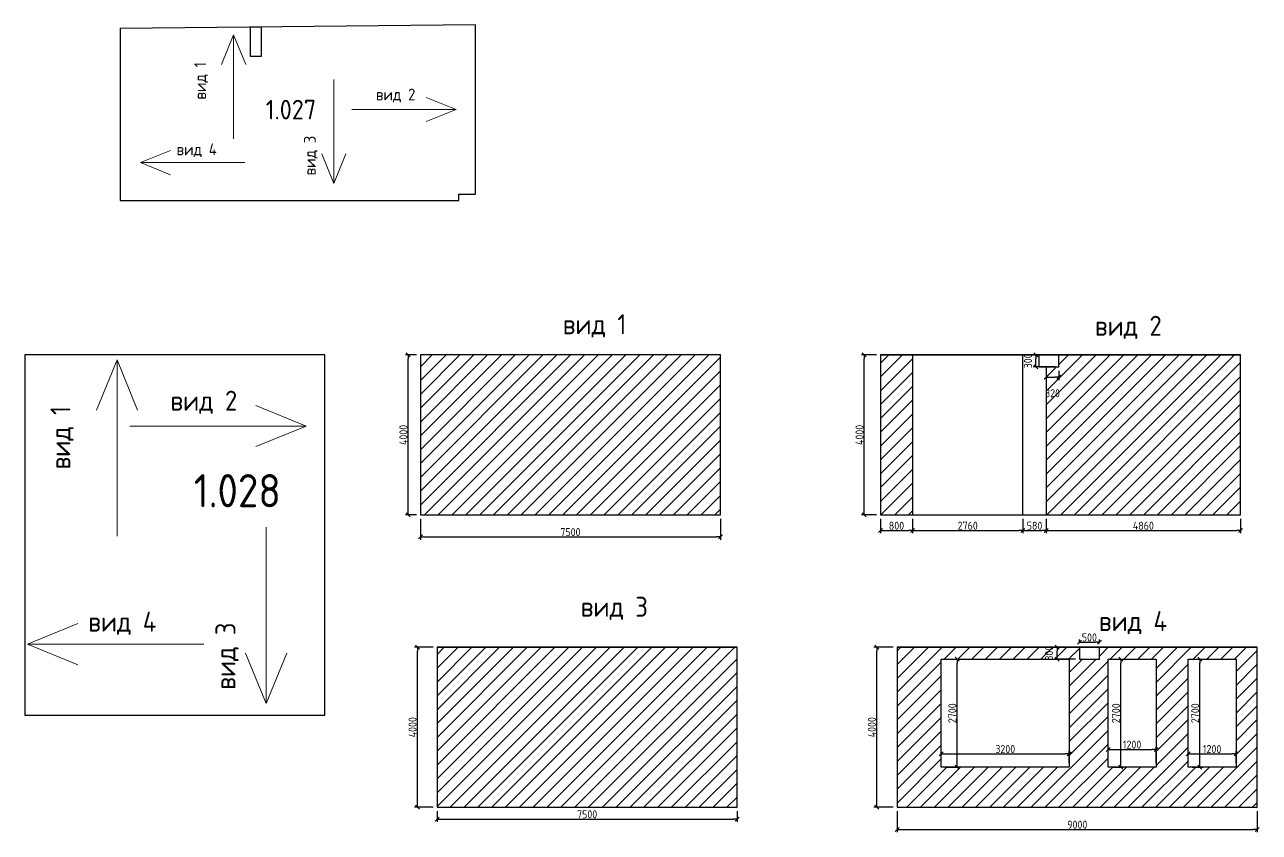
# Model space of a CAD drawing. Header units: millimetres. Extents: x -24360 to 609566, y -391049 to 148426.
# Drawn here: x 274556 to 305413, y -44270 to -24092 of the extents above; entities that cross this region are included whole.
import ezdxf

# ---------------------------------------------------------------- set-up
doc = ezdxf.new("R2010")
doc.units = ezdxf.units.MM
doc.layers.get('Defpoints').update_dxf_attribs({"color": 140})
for name, color, linetype, lineweight in [('Основные линии', 7, 'Continuous', 30), ('осново', 7, 'Continuous', 30), ('Размеры', 7, 'Continuous', 15), ('Штриховка', 7, 'Continuous', 30)]:
    doc.layers.add(name, color=color, linetype=linetype, lineweight=lineweight)
doc.styles.add('СПДС', font='isocpeur.ttf', dxfattribs={"width": 0.9})
doc.dimstyles.new('Размера А3', dxfattribs={"dimtxt": 200, "dimasz": 100, "dimexe": 70, "dimexo": 100, "dimgap": 20, "dimtad": 1, "dimdec": 0, "dimrnd": 10, "dimzin": 0, "dimdsep": 46, "dimtxsty": 'СПДС', "dimblk": 'ARROWHEAD_6', "dimcen": 1, "dimclrd": 256, "dimclre": 256, "dimclrt": 256, "dimazin": 0, "dimtfac": 1, "dimtdec": 0, "dimtmove": 2, "dimatfit": 3, "dimfxl": 1, "dimtolj": 1, "dimtzin": 0, "dimarcsym": 0})

# ---------------------------------------------------------------- blocks, each defined once
blk = doc.blocks.new('ARROWHEAD_6')
at = {"color": 0, "linetype": 'Continuous'}
for p, q in [((0, 0), (-1, 0)), ((-0.5, -0.5), (0.5, 0.5))]:
    blk.add_line(p, q, dxfattribs=at)
blk = doc.blocks.new('*D466')
at = {"lineweight": -2, "transparency": 16777216}
for p, q in [((284445, -36441), (284445, -36960)), ((291945, -36441), (291945, -36960)), ((284545, -36890), (291845, -36890))]:
    blk.add_line(p, q, dxfattribs=at)
at = {"layer": 'Defpoints', "color": 0, "lineweight": 15, "transparency": 16777216}
for p in [(284445, -36341), (291945, -36341), (291945, -36890)]:
    blk.add_point(p, dxfattribs=at)
at = {"lineweight": -2, "transparency": 16777216, "xscale": 100, "yscale": 100, "zscale": 100, "rotation": 180}
blk.add_blockref('ARROWHEAD_6', (284445, -36890), dxfattribs=at)
at = {"lineweight": -2, "transparency": 16777216, "xscale": 100, "yscale": 100, "zscale": 100}
blk.add_blockref('ARROWHEAD_6', (291945, -36890), dxfattribs=at)
at = {"transparency": 16777216, "insert": (288195, -36770), "char_height": 200, "attachment_point": 5, "style": 'СПДС'}
blk.add_mtext('\\A1;7500', dxfattribs=at)
blk = doc.blocks.new('*D467')
at = {"lineweight": -2, "transparency": 16777216}
for p, q in [((284345, -32341), (284070, -32341)), ((284140, -36241), (284140, -32441)), ((284345, -36341), (284070, -36341))]:
    blk.add_line(p, q, dxfattribs=at)
at = {"layer": 'Defpoints', "color": 0, "lineweight": 15, "transparency": 16777216}
for p in [(284140, -32341), (284445, -32341), (284445, -36341)]:
    blk.add_point(p, dxfattribs=at)
at = {"lineweight": -2, "transparency": 16777216, "xscale": 100, "yscale": 100, "zscale": 100}
for p, rotation in [((284140, -32341), 90), ((284140, -36341), 270)]:
    blk.add_blockref('ARROWHEAD_6', p, dxfattribs=dict(at, rotation=rotation))
at = {"transparency": 16777216, "insert": (284020, -34341), "char_height": 200, "attachment_point": 5, "rotation": 90, "style": 'СПДС'}
blk.add_mtext('\\A1;4000', dxfattribs=at)
blk = doc.blocks.new('*D468')
at = {"lineweight": -2, "transparency": 16777216}
for p, q in [((295845, -32341), (295470, -32341)), ((295540, -36241), (295540, -32441)), ((295845, -36341), (295470, -36341))]:
    blk.add_line(p, q, dxfattribs=at)
at = {"layer": 'Defpoints', "color": 0, "lineweight": 15, "transparency": 16777216}
for p in [(295540, -32341), (295945, -32341), (295945, -36341)]:
    blk.add_point(p, dxfattribs=at)
at = {"lineweight": -2, "transparency": 16777216, "xscale": 100, "yscale": 100, "zscale": 100}
for p, rotation in [((295540, -32341), 90), ((295540, -36341), 270)]:
    blk.add_blockref('ARROWHEAD_6', p, dxfattribs=dict(at, rotation=rotation))
at = {"transparency": 16777216, "insert": (295420, -34341), "char_height": 200, "attachment_point": 5, "rotation": 90, "style": 'СПДС'}
blk.add_mtext('\\A1;4000', dxfattribs=at)
blk = doc.blocks.new('*D469')
at = {"lineweight": -2, "transparency": 16777216}
for p, q in [((295945, -36441), (295945, -36800)), ((296745, -36441), (296745, -36800)), ((296045, -36730), (296645, -36730))]:
    blk.add_line(p, q, dxfattribs=at)
at = {"layer": 'Defpoints', "color": 0, "lineweight": 15, "transparency": 16777216}
for p in [(295945, -36341), (296745, -36341), (296745, -36730)]:
    blk.add_point(p, dxfattribs=at)
at = {"lineweight": -2, "transparency": 16777216, "xscale": 100, "yscale": 100, "zscale": 100, "rotation": 180}
blk.add_blockref('ARROWHEAD_6', (295945, -36730), dxfattribs=at)
at = {"lineweight": -2, "transparency": 16777216, "xscale": 100, "yscale": 100, "zscale": 100}
blk.add_blockref('ARROWHEAD_6', (296745, -36730), dxfattribs=at)
at = {"transparency": 16777216, "insert": (296345, -36610), "char_height": 200, "attachment_point": 5, "style": 'СПДС'}
blk.add_mtext('\\A1;800', dxfattribs=at)
blk = doc.blocks.new('*D470')
at = {"lineweight": -2, "transparency": 16777216}
for p, q in [((296745, -36441), (296745, -36800)), ((299505, -36441), (299505, -36800)), ((296845, -36730), (299405, -36730))]:
    blk.add_line(p, q, dxfattribs=at)
at = {"layer": 'Defpoints', "color": 0, "lineweight": 15, "transparency": 16777216}
for p in [(296745, -36341), (299505, -36341), (299505, -36730)]:
    blk.add_point(p, dxfattribs=at)
at = {"lineweight": -2, "transparency": 16777216, "xscale": 100, "yscale": 100, "zscale": 100, "rotation": 180}
blk.add_blockref('ARROWHEAD_6', (296745, -36730), dxfattribs=at)
at = {"lineweight": -2, "transparency": 16777216, "xscale": 100, "yscale": 100, "zscale": 100}
blk.add_blockref('ARROWHEAD_6', (299505, -36730), dxfattribs=at)
at = {"transparency": 16777216, "insert": (298125, -36610), "char_height": 200, "attachment_point": 5, "style": 'СПДС'}
blk.add_mtext('\\A1;2760', dxfattribs=at)
blk = doc.blocks.new('*D471')
at = {"lineweight": -2, "transparency": 16777216}
for p, q in [((299505, -36441), (299505, -36800)), ((300085, -36441), (300085, -36800)), ((299605, -36730), (299985, -36730))]:
    blk.add_line(p, q, dxfattribs=at)
at = {"layer": 'Defpoints', "color": 0, "lineweight": 15, "transparency": 16777216}
for p in [(299505, -36341), (300085, -36341), (300085, -36730)]:
    blk.add_point(p, dxfattribs=at)
at = {"lineweight": -2, "transparency": 16777216, "xscale": 100, "yscale": 100, "zscale": 100, "rotation": 180}
blk.add_blockref('ARROWHEAD_6', (299505, -36730), dxfattribs=at)
at = {"lineweight": -2, "transparency": 16777216, "xscale": 100, "yscale": 100, "zscale": 100}
blk.add_blockref('ARROWHEAD_6', (300085, -36730), dxfattribs=at)
at = {"transparency": 16777216, "insert": (299795, -36610), "char_height": 200, "attachment_point": 5, "style": 'СПДС'}
blk.add_mtext('\\A1;580', dxfattribs=at)
blk = doc.blocks.new('*D472')
at = {"lineweight": -2, "transparency": 16777216}
for p, q in [((300085, -36441), (300085, -36800)), ((304945, -36441), (304945, -36800)), ((300185, -36730), (304845, -36730))]:
    blk.add_line(p, q, dxfattribs=at)
at = {"layer": 'Defpoints', "color": 0, "lineweight": 15, "transparency": 16777216}
for p in [(300085, -36341), (304945, -36341), (304945, -36730)]:
    blk.add_point(p, dxfattribs=at)
at = {"lineweight": -2, "transparency": 16777216, "xscale": 100, "yscale": 100, "zscale": 100, "rotation": 180}
blk.add_blockref('ARROWHEAD_6', (300085, -36730), dxfattribs=at)
at = {"lineweight": -2, "transparency": 16777216, "xscale": 100, "yscale": 100, "zscale": 100}
blk.add_blockref('ARROWHEAD_6', (304945, -36730), dxfattribs=at)
at = {"transparency": 16777216, "insert": (302515, -36610), "char_height": 200, "attachment_point": 5, "style": 'СПДС'}
blk.add_mtext('\\A1;4860', dxfattribs=at)
blk = doc.blocks.new('*D473')
at = {"lineweight": -2, "transparency": 16777216}
for p, q in [((300085, -32741), (300085, -32970)), ((300185, -32900), (300305, -32900)), ((300405, -32741), (300405, -32970))]:
    blk.add_line(p, q, dxfattribs=at)
at = {"layer": 'Defpoints', "color": 0, "lineweight": 15, "transparency": 16777216}
for p in [(300085, -32641), (300405, -32641), (300405, -32900)]:
    blk.add_point(p, dxfattribs=at)
at = {"lineweight": -2, "transparency": 16777216, "xscale": 100, "yscale": 100, "zscale": 100, "rotation": 180}
blk.add_blockref('ARROWHEAD_6', (300085, -32900), dxfattribs=at)
at = {"lineweight": -2, "transparency": 16777216, "xscale": 100, "yscale": 100, "zscale": 100}
blk.add_blockref('ARROWHEAD_6', (300405, -32900), dxfattribs=at)
at = {"transparency": 16777216, "insert": (300245, -33300), "char_height": 200, "attachment_point": 5, "style": 'СПДС'}
blk.add_mtext('\\A1;320', dxfattribs=at)
blk = doc.blocks.new('*D474')
at = {"lineweight": -2, "transparency": 16777216}
for p, q in [((300305, -32341), (299760, -32341)), ((300305, -32641), (299760, -32641)), ((299830, -32541), (299830, -32441))]:
    blk.add_line(p, q, dxfattribs=at)
at = {"layer": 'Defpoints', "color": 0, "lineweight": 15, "transparency": 16777216}
for p in [(299830, -32341), (300405, -32341), (300405, -32641)]:
    blk.add_point(p, dxfattribs=at)
at = {"lineweight": -2, "transparency": 16777216, "xscale": 100, "yscale": 100, "zscale": 100}
for p, rotation in [((299830, -32341), 90), ((299830, -32641), 270)]:
    blk.add_blockref('ARROWHEAD_6', p, dxfattribs=dict(at, rotation=rotation))
at = {"transparency": 16777216, "insert": (299630, -32491), "char_height": 200, "attachment_point": 5, "rotation": 90, "style": 'СПДС'}
blk.add_mtext('\\A1;300', dxfattribs=at)
blk = doc.blocks.new('*D475')
at = {"lineweight": -2, "transparency": 16777216}
for p, q in [((284763, -39645), (284300, -39645)), ((284370, -43545), (284370, -39745)), ((284763, -43645), (284300, -43645))]:
    blk.add_line(p, q, dxfattribs=at)
at = {"layer": 'Defpoints', "color": 0, "lineweight": 15, "transparency": 16777216}
for p in [(284370, -39645), (284863, -39645), (284863, -43645)]:
    blk.add_point(p, dxfattribs=at)
at = {"lineweight": -2, "transparency": 16777216, "xscale": 100, "yscale": 100, "zscale": 100}
for p, rotation in [((284370, -39645), 90), ((284370, -43645), 270)]:
    blk.add_blockref('ARROWHEAD_6', p, dxfattribs=dict(at, rotation=rotation))
at = {"transparency": 16777216, "insert": (284250, -41645), "char_height": 200, "attachment_point": 5, "rotation": 90, "style": 'СПДС'}
blk.add_mtext('\\A1;4000', dxfattribs=at)
blk = doc.blocks.new('*D476')
at = {"lineweight": -2, "transparency": 16777216}
for p, q in [((284863, -43745), (284863, -44010)), ((292363, -43745), (292363, -44010)), ((284963, -43940), (292263, -43940))]:
    blk.add_line(p, q, dxfattribs=at)
at = {"layer": 'Defpoints', "color": 0, "lineweight": 15, "transparency": 16777216}
for p in [(284863, -43645), (292363, -43645), (292363, -43940)]:
    blk.add_point(p, dxfattribs=at)
at = {"lineweight": -2, "transparency": 16777216, "xscale": 100, "yscale": 100, "zscale": 100, "rotation": 180}
blk.add_blockref('ARROWHEAD_6', (284863, -43940), dxfattribs=at)
at = {"lineweight": -2, "transparency": 16777216, "xscale": 100, "yscale": 100, "zscale": 100}
blk.add_blockref('ARROWHEAD_6', (292363, -43940), dxfattribs=at)
at = {"transparency": 16777216, "insert": (288613, -43820), "char_height": 200, "attachment_point": 5, "style": 'СПДС'}
blk.add_mtext('\\A1;7500', dxfattribs=at)
blk = doc.blocks.new('*D477')
at = {"lineweight": -2, "transparency": 16777216}
for p, q in [((296263, -39645), (295780, -39645)), ((295850, -43545), (295850, -39745)), ((296263, -43645), (295780, -43645))]:
    blk.add_line(p, q, dxfattribs=at)
at = {"layer": 'Defpoints', "color": 0, "lineweight": 15, "transparency": 16777216}
for p in [(295850, -39645), (296363, -39645), (296363, -43645)]:
    blk.add_point(p, dxfattribs=at)
at = {"lineweight": -2, "transparency": 16777216, "xscale": 100, "yscale": 100, "zscale": 100}
for p, rotation in [((295850, -39645), 90), ((295850, -43645), 270)]:
    blk.add_blockref('ARROWHEAD_6', p, dxfattribs=dict(at, rotation=rotation))
at = {"transparency": 16777216, "insert": (295730, -41645), "char_height": 200, "attachment_point": 5, "rotation": 90, "style": 'СПДС'}
blk.add_mtext('\\A1;4000', dxfattribs=at)
blk = doc.blocks.new('*D478')
at = {"lineweight": -2, "transparency": 16777216}
for p, q in [((297463, -42545), (297463, -42240)), ((300663, -42545), (300663, -42240)), ((297563, -42310), (300563, -42310))]:
    blk.add_line(p, q, dxfattribs=at)
at = {"layer": 'Defpoints', "color": 0, "lineweight": 15, "transparency": 16777216}
for p in [(300663, -42310), (297463, -42645), (300663, -42645)]:
    blk.add_point(p, dxfattribs=at)
at = {"lineweight": -2, "transparency": 16777216, "xscale": 100, "yscale": 100, "zscale": 100, "rotation": 180}
blk.add_blockref('ARROWHEAD_6', (297463, -42310), dxfattribs=at)
at = {"lineweight": -2, "transparency": 16777216, "xscale": 100, "yscale": 100, "zscale": 100}
blk.add_blockref('ARROWHEAD_6', (300663, -42310), dxfattribs=at)
at = {"transparency": 16777216, "insert": (299063, -42190), "char_height": 200, "attachment_point": 5, "style": 'СПДС'}
blk.add_mtext('\\A1;3200', dxfattribs=at)
blk = doc.blocks.new('*D479')
at = {"lineweight": -2, "transparency": 16777216}
for p, q in [((297563, -39945), (297930, -39945)), ((297860, -42545), (297860, -40045)), ((297563, -42645), (297930, -42645))]:
    blk.add_line(p, q, dxfattribs=at)
at = {"layer": 'Defpoints', "color": 0, "lineweight": 15, "transparency": 16777216}
for p in [(297463, -39945), (297860, -39945), (297463, -42645)]:
    blk.add_point(p, dxfattribs=at)
at = {"lineweight": -2, "transparency": 16777216, "xscale": 100, "yscale": 100, "zscale": 100}
for p, rotation in [((297860, -39945), 90), ((297860, -42645), 270)]:
    blk.add_blockref('ARROWHEAD_6', p, dxfattribs=dict(at, rotation=rotation))
at = {"transparency": 16777216, "insert": (297740, -41295), "char_height": 200, "attachment_point": 5, "rotation": 90, "style": 'СПДС'}
blk.add_mtext('\\A1;2700', dxfattribs=at)
blk = doc.blocks.new('*D480')
at = {"lineweight": -2, "transparency": 16777216}
for p, q in [((301633, -42545), (301633, -42130)), ((301733, -42200), (302733, -42200)), ((302833, -42545), (302833, -42130))]:
    blk.add_line(p, q, dxfattribs=at)
at = {"layer": 'Defpoints', "color": 0, "lineweight": 15, "transparency": 16777216}
for p in [(302833, -42200), (301633, -42645), (302833, -42645)]:
    blk.add_point(p, dxfattribs=at)
at = {"lineweight": -2, "transparency": 16777216, "xscale": 100, "yscale": 100, "zscale": 100, "rotation": 180}
blk.add_blockref('ARROWHEAD_6', (301633, -42200), dxfattribs=at)
at = {"lineweight": -2, "transparency": 16777216, "xscale": 100, "yscale": 100, "zscale": 100}
blk.add_blockref('ARROWHEAD_6', (302833, -42200), dxfattribs=at)
at = {"transparency": 16777216, "insert": (302233, -42080), "char_height": 200, "attachment_point": 5, "style": 'СПДС'}
blk.add_mtext('\\A1;1200', dxfattribs=at)
blk = doc.blocks.new('*D481')
at = {"lineweight": -2, "transparency": 16777216}
for p, q in [((301733, -39945), (302020, -39945)), ((301950, -42545), (301950, -40045)), ((301733, -42645), (302020, -42645))]:
    blk.add_line(p, q, dxfattribs=at)
at = {"layer": 'Defpoints', "color": 0, "lineweight": 15, "transparency": 16777216}
for p in [(301633, -39945), (301950, -39945), (301633, -42645)]:
    blk.add_point(p, dxfattribs=at)
at = {"lineweight": -2, "transparency": 16777216, "xscale": 100, "yscale": 100, "zscale": 100}
for p, rotation in [((301950, -39945), 90), ((301950, -42645), 270)]:
    blk.add_blockref('ARROWHEAD_6', p, dxfattribs=dict(at, rotation=rotation))
at = {"transparency": 16777216, "insert": (301830, -41295), "char_height": 200, "attachment_point": 5, "rotation": 90, "style": 'СПДС'}
blk.add_mtext('\\A1;2700', dxfattribs=at)
blk = doc.blocks.new('*D482')
at = {"lineweight": -2, "transparency": 16777216}
for p, q in [((303633, -42545), (303633, -42240)), ((304833, -42545), (304833, -42240)), ((303733, -42310), (304733, -42310))]:
    blk.add_line(p, q, dxfattribs=at)
at = {"layer": 'Defpoints', "color": 0, "lineweight": 15, "transparency": 16777216}
for p in [(304833, -42310), (303633, -42645), (304833, -42645)]:
    blk.add_point(p, dxfattribs=at)
at = {"lineweight": -2, "transparency": 16777216, "xscale": 100, "yscale": 100, "zscale": 100, "rotation": 180}
blk.add_blockref('ARROWHEAD_6', (303633, -42310), dxfattribs=at)
at = {"lineweight": -2, "transparency": 16777216, "xscale": 100, "yscale": 100, "zscale": 100}
blk.add_blockref('ARROWHEAD_6', (304833, -42310), dxfattribs=at)
at = {"transparency": 16777216, "insert": (304233, -42190), "char_height": 200, "attachment_point": 5, "style": 'СПДС'}
blk.add_mtext('\\A1;1200', dxfattribs=at)
blk = doc.blocks.new('*D483')
at = {"lineweight": -2, "transparency": 16777216}
for p, q in [((303733, -39945), (304000, -39945)), ((303930, -42545), (303930, -40045)), ((303733, -42645), (304000, -42645))]:
    blk.add_line(p, q, dxfattribs=at)
at = {"layer": 'Defpoints', "color": 0, "lineweight": 15, "transparency": 16777216}
for p in [(303633, -39945), (303930, -39945), (303633, -42645)]:
    blk.add_point(p, dxfattribs=at)
at = {"lineweight": -2, "transparency": 16777216, "xscale": 100, "yscale": 100, "zscale": 100}
for p, rotation in [((303930, -39945), 90), ((303930, -42645), 270)]:
    blk.add_blockref('ARROWHEAD_6', p, dxfattribs=dict(at, rotation=rotation))
at = {"transparency": 16777216, "insert": (303810, -41295), "char_height": 200, "attachment_point": 5, "rotation": 90, "style": 'СПДС'}
blk.add_mtext('\\A1;2700', dxfattribs=at)
blk = doc.blocks.new('*D484')
at = {"lineweight": -2, "transparency": 16777216}
for p, q in [((300915, -39545), (300915, -39450)), ((301415, -39545), (301415, -39450)), ((301015, -39520), (301315, -39520))]:
    blk.add_line(p, q, dxfattribs=at)
at = {"layer": 'Defpoints', "color": 0, "lineweight": 15, "transparency": 16777216}
for p in [(300915, -39645), (301415, -39520), (301415, -39645)]:
    blk.add_point(p, dxfattribs=at)
at = {"lineweight": -2, "transparency": 16777216, "xscale": 100, "yscale": 100, "zscale": 100, "rotation": 180}
blk.add_blockref('ARROWHEAD_6', (300915, -39520), dxfattribs=at)
at = {"lineweight": -2, "transparency": 16777216, "xscale": 100, "yscale": 100, "zscale": 100}
blk.add_blockref('ARROWHEAD_6', (301415, -39520), dxfattribs=at)
at = {"transparency": 16777216, "insert": (301165, -39400), "char_height": 200, "attachment_point": 5, "style": 'СПДС'}
blk.add_mtext('\\A1;500', dxfattribs=at)
blk = doc.blocks.new('*D485')
at = {"lineweight": -2, "transparency": 16777216}
for p, q in [((300815, -39645), (300290, -39645)), ((300360, -39845), (300360, -39745)), ((300815, -39945), (300290, -39945))]:
    blk.add_line(p, q, dxfattribs=at)
at = {"layer": 'Defpoints', "color": 0, "lineweight": 15, "transparency": 16777216}
for p in [(300360, -39645), (300915, -39645), (300915, -39945)]:
    blk.add_point(p, dxfattribs=at)
at = {"lineweight": -2, "transparency": 16777216, "xscale": 100, "yscale": 100, "zscale": 100}
for p, rotation in [((300360, -39645), 90), ((300360, -39945), 270)]:
    blk.add_blockref('ARROWHEAD_6', p, dxfattribs=dict(at, rotation=rotation))
at = {"transparency": 16777216, "insert": (300160, -39795), "char_height": 200, "attachment_point": 5, "rotation": 90, "style": 'СПДС'}
blk.add_mtext('\\A1;300', dxfattribs=at)
blk = doc.blocks.new('*D486')
at = {"lineweight": -2, "transparency": 16777216}
for p, q in [((296363, -43745), (296363, -44270)), ((305363, -43745), (305363, -44270)), ((296463, -44200), (305263, -44200))]:
    blk.add_line(p, q, dxfattribs=at)
at = {"layer": 'Defpoints', "color": 0, "lineweight": 15, "transparency": 16777216}
for p in [(296363, -43645), (305363, -43645), (305363, -44200)]:
    blk.add_point(p, dxfattribs=at)
at = {"lineweight": -2, "transparency": 16777216, "xscale": 100, "yscale": 100, "zscale": 100, "rotation": 180}
blk.add_blockref('ARROWHEAD_6', (296363, -44200), dxfattribs=at)
at = {"lineweight": -2, "transparency": 16777216, "xscale": 100, "yscale": 100, "zscale": 100}
blk.add_blockref('ARROWHEAD_6', (305363, -44200), dxfattribs=at)
at = {"transparency": 16777216, "insert": (300863, -44080), "char_height": 200, "attachment_point": 5, "style": 'СПДС'}
blk.add_mtext('\\A1;9000', dxfattribs=at)

msp = doc.modelspace()

# ---------------------------------------------------------------- hatches: boundary and pattern name
at = {"layer": 'Штриховка'}
h = msp.add_hatch(dxfattribs=at)
h.set_pattern_fill('ANSI31', color=3, scale=77)
h.set_pattern_definition([(45, (0, 8604.98), (-172.86993, 172.86993), [])])
h.paths.add_polyline_path([(291945.004, -32341.132), (284445.004, -32341.132), (284445.004, -36341.132), (291945.004, -36341.132)])
h.paths.add_polyline_path([(296745.004, -32341.132), (295945.004, -32341.132), (295945.004, -36341.132), (296745.004, -36341.132)])
h.paths.add_polyline_path([(304945.004, -32341.132), (300405.004, -32341.132), (300405.004, -32641.132), (300085.008, -32641.132), (300085.008, -36341.132), (304945.004, -36341.132)])
h.paths.add_polyline_path([(292362.529, -39644.866), (284862.529, -39644.866), (284862.529, -43644.866), (292362.529, -43644.866)])
h.paths.add_polyline_path([(305362.529, -39644.866), (301414.679, -39644.866), (301414.679, -39944.866), (300914.679, -39944.866), (300914.679, -39644.866), (296362.529, -39644.866), (296362.529, -43644.866), (305362.529, -43644.866)])
h.paths.add_polyline_path([(297462.529, -39944.866), (300662.529, -39944.866), (300662.529, -42644.866), (297462.529, -42644.866)], flags=16)
h.paths.add_polyline_path([(301632.529, -39944.866), (302832.529, -39944.866), (302832.529, -42644.866), (301632.529, -42644.866)], flags=16)
h.paths.add_polyline_path([(303632.529, -39944.866), (304832.529, -39944.866), (304832.529, -42644.866), (303632.529, -42644.866)], flags=16)

# ---------------------------------------------------------------- linework, layer by layer
at = {"layer": 'осново'}
for p, q in [((295945.004, -32341.132), (304945.004, -32341.132)), ((284445.004, -36341.132), (291945.004, -36341.132)), ((295945.004, -36341.132), (304945.004, -36341.132)), ((284862.529, -39644.866), (292362.529, -39644.866)), ((296362.529, -39644.866), (305362.529, -39644.866)), ((284862.529, -43644.866), (292362.529, -43644.866)), ((296362.529, -43644.866), (305362.529, -43644.866))]:
    msp.add_line(p, q, dxfattribs=at)
for points in [[(285819.523, -28326.167), (285819.523, -24092.425), (276944.607, -24186.902)], [(276944.607, -24186.902), (276944.607, -28485.597)], [(285406.187, -28485.597), (285406.187, -28326.167), (285819.523, -28326.167), (285819.523, -28225.786)], [(276944.607, -28485.597), (285406.187, -28485.597)], [(300085.008, -32641.132), (300085.008, -36341.132)]]:
    msp.add_lwpolyline(points, dxfattribs=at)
for points in [[(280192.837, -24881.595), (280478.241, -24881.595), (280478.241, -24152.323), (280192.837, -24152.323)], [(274555.635, -41341.132), (282055.635, -41341.132), (282055.635, -32341.132), (274555.635, -32341.132)], [(284445.004, -36341.132), (291945.004, -36341.132), (291945.004, -32341.132), (284445.004, -32341.132)], [(295945.004, -36341.132), (304945.004, -36341.132), (304945.004, -32341.132), (295945.004, -32341.132)], [(296745.004, -36341.132), (299505.004, -36341.132), (299505.004, -32341.132), (296745.004, -32341.132)], [(299905.004, -32641.132), (300405.004, -32641.132), (300405.004, -32341.132), (299905.004, -32341.132)], [(284862.529, -43644.866), (292362.529, -43644.866), (292362.529, -39644.866), (284862.529, -39644.866)], [(296362.529, -43644.866), (305362.529, -43644.866), (305362.529, -39644.866), (296362.529, -39644.866)], [(300914.679, -39944.866), (301414.679, -39944.866), (301414.679, -39644.866), (300914.679, -39644.866)], [(300662.529, -42644.866), (297462.529, -42644.866), (297462.529, -39944.866), (300662.529, -39944.866)], [(302832.529, -42644.866), (301632.529, -42644.866), (301632.529, -39944.866), (302832.529, -39944.866)], [(304832.529, -42644.866), (303632.529, -42644.866), (303632.529, -39944.866), (304832.529, -39944.866)]]:
    msp.add_lwpolyline(points, close=True, dxfattribs=at)
at = {"layer": 'Размеры'}
for points in [[(279776.227, -24343.115), (279472.952, -25086.288)], [(279776.227, -26947.204), (279776.227, -24343.115)], [(279776.227, -24343.115), (280079.502, -25086.288)], [(282281.761, -25459.314), (282281.761, -28063.402)], [(285336.661, -26211.559), (284593.489, -25908.284)], [(282732.573, -26211.559), (285336.661, -26211.559)], [(285336.661, -26211.559), (284593.489, -26514.834)], [(277453.113, -27538.662), (278196.286, -27235.387)], [(282281.761, -28063.402), (281978.487, -27320.229)], [(282281.761, -28063.402), (282585.036, -27320.229)], [(280057.201, -27538.662), (277453.113, -27538.662)], [(277453.113, -27538.662), (278196.286, -27841.937)], [(276863.1, -32464), (276349.493, -33722.591)], [(276863.1, -36874.12), (276863.1, -32464)], [(276863.1, -32464), (277376.707, -33722.591)], [(281590.444, -34121.333), (280331.854, -33607.726)], [(277180.324, -34121.333), (281590.444, -34121.333)], [(281590.444, -34121.333), (280331.854, -34634.94)], [(280589.851, -36645.709), (280589.851, -41055.829)], [(274622.805, -39568.513), (275881.396, -39054.906)], [(279032.926, -39568.513), (274622.805, -39568.513)], [(274622.805, -39568.513), (275881.396, -40082.12)], [(280589.851, -41055.829), (280076.244, -39797.238)], [(280589.851, -41055.829), (281103.458, -39797.238)]]:
    msp.add_lwpolyline(points, dxfattribs=at)

# ---------------------------------------------------------------- texts
at = {"layer": 'Основные линии', "attachment_point": 1, "rotation": 90, "style": 'СПДС'}
for s, width, gutter_width, insert, char_height in [('вид 1', 1990.98948, 991.045, (278793.423, -25962.202), 295.2401), ('вид 3', 1990.98948, 991.045, (281534.225, -27858.795), 295.2401), ('вид 1', 3371.81454, 1678.372, (275198.684, -35205.983), 500), ('вид 3', 3371.81454, 1678.372, (279323.87, -40709.319), 500)]:
    msp.add_mtext_dynamic_manual_height_columns(s, width=width, gutter_width=gutter_width, heights=[0], dxfattribs=dict(at, insert=insert, char_height=char_height))
at = {"layer": 'Основные линии', "attachment_point": 1, "style": 'СПДС'}
for s, width, gutter_width, insert, char_height in [('вид 2', 1990.98948, 991.045, (283333.43, -25688.906), 295.2401), ('вид 4', 1635.06346, 991.045, (278351.315, -27059.641), 295.2401), ('вид 2', 3371.81454, 1678.372, (278197.898, -33236.201), 500), ('вид 4', 2769.04063, 1678.372, (276143.944, -38757.273), 500)]:
    msp.add_mtext_dynamic_manual_height_columns(s, width=width, gutter_width=gutter_width, heights=[0], dxfattribs=dict(at, insert=insert, char_height=char_height))
at = {"layer": 'осново', "char_height": 500, "attachment_point": 1, "style": 'СПДС'}
for s, width, insert in [('вид 1', 3371.81454, (288003.895, -31327.269)), ('вид 2', 3371.81454, (301303.182, -31365.13)), ('вид 3', 3371.81454, (288453.065, -38384.744)), ('вид 4', 2769.04063, (301404.031, -38742.9))]:
    msp.add_mtext_dynamic_manual_height_columns(s, width=width, gutter_width=1678.372, heights=[0], dxfattribs=dict(at, insert=insert))
at = {"layer": 'Штриховка', "attachment_point": 1, "style": 'СПДС'}
for s, width, gutter_width, insert, char_height in [('1.027', 1809.12315, 2447.129, (280579.22, -25968.968), 489.4258), ('1.028', 3063.81716, 4144.304, (278780.77, -35320.658), 828.8607)]:
    msp.add_mtext_dynamic_manual_height_columns(s, width=width, gutter_width=gutter_width, heights=[0], dxfattribs=dict(at, insert=insert, char_height=char_height))

# ---------------------------------------------------------------- dimensions: what is measured, and where the dimension line sits
for base, p1, p2, picture, middle in [((284140, -32341.132), (284445.004, -36341.132), (284445.004, -32341.132), '*D467', (284020, -34341.132)), ((295540, -32341.132), (295945.004, -36341.132), (295945.004, -32341.132), '*D468', (295420, -34341.132)), ((299830, -32341.132), (300405.004, -32641.132), (300405.004, -32341.132), '*D474', (299630, -32491.132)), ((284370, -39644.866), (284862.529, -43644.866), (284862.529, -39644.866), '*D475', (284250, -41644.866)), ((295850, -39644.866), (296362.529, -43644.866), (296362.529, -39644.866), '*D477', (295730, -41644.866)), ((300360, -39644.866), (300914.679, -39944.866), (300914.679, -39644.866), '*D485', (300160, -39794.866)), ((297860, -39944.866), (297462.529, -42644.866), (297462.529, -39944.866), '*D479', (297740, -41294.866)), ((301950, -39944.866), (301632.529, -42644.866), (301632.529, -39944.866), '*D481', (301830, -41294.866)), ((303930, -39944.866), (303632.529, -42644.866), (303632.529, -39944.866), '*D483', (303810, -41294.866))]:
    dim = msp.add_linear_dim(base=base, p1=p1, p2=p2, angle=90, dimstyle='Размера А3')
    dim.commit()
    dim.dimension.update_dxf_attribs({"geometry": picture, "text_midpoint": middle})
for base, p1, p2, picture, middle in [((300405.004, -32900), (300085.008, -32641.132), (300405.004, -32641.132), '*D473', (300245.006, -33300)), ((291945.004, -36890), (284445.004, -36341.132), (291945.004, -36341.132), '*D466', (288195.004, -36770)), ((296745.004, -36730), (295945.004, -36341.132), (296745.004, -36341.132), '*D469', (296345.004, -36610)), ((299505.004, -36730), (296745.004, -36341.132), (299505.004, -36341.132), '*D470', (298125.004, -36610)), ((300085.008, -36730), (299505.004, -36341.132), (300085.008, -36341.132), '*D471', (299795.006, -36610)), ((304945.004, -36730), (300085.008, -36341.132), (304945.004, -36341.132), '*D472', (302515.006, -36610)), ((301414.679, -39520), (300914.679, -39644.866), (301414.679, -39644.866), '*D484', (301164.679, -39400)), ((302832.529, -42200), (301632.529, -42644.866), (302832.529, -42644.866), '*D480', (302232.529, -42080)), ((300662.529, -42310), (297462.529, -42644.866), (300662.529, -42644.866), '*D478', (299062.529, -42190)), ((304832.529, -42310), (303632.529, -42644.866), (304832.529, -42644.866), '*D482', (304232.529, -42190)), ((292362.529, -43940), (284862.529, -43644.866), (292362.529, -43644.866), '*D476', (288612.529, -43820)), ((305362.529, -44200), (296362.529, -43644.866), (305362.529, -43644.866), '*D486', (300862.529, -44080))]:
    dim = msp.add_linear_dim(base=base, p1=p1, p2=p2, dimstyle='Размера А3')
    dim.commit()
    dim.dimension.update_dxf_attribs({"geometry": picture, "text_midpoint": middle})

doc.saveas('drawing.dxf')
